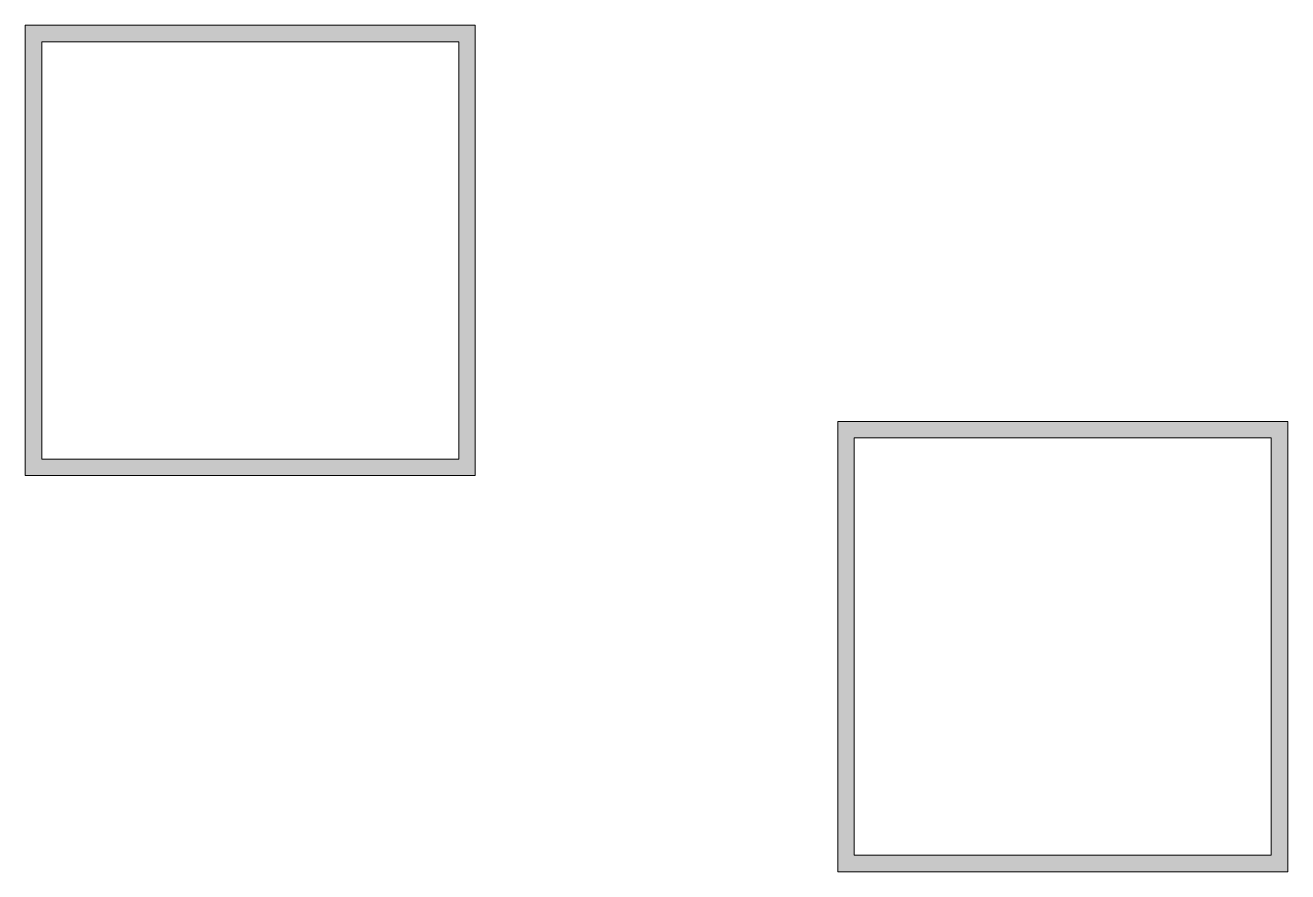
# Model space of a CAD drawing. Extents: x -175 to 692, y -400 to 112.
# Drawn here: x -175.2 to 283.7, y -195.1 to 112.4 of the extents above; entities that cross this region are included whole.
import ezdxf

# ---------------------------------------------------------------- set-up
doc = ezdxf.new("R2010")
doc.units = 0
doc.header["$MEASUREMENT"] = 0
doc.layers.add('Layer 1', color=7, linetype='Continuous', lineweight=0)

msp = doc.modelspace()

# ---------------------------------------------------------------- hatches: boundary and pattern name
at = {"layer": 'Layer 1', "true_color": 0xf80424, "transparency": 33554687}
h = msp.add_hatch(color=240, dxfattribs=at)
h.dxf.hatch_style = 2
edge = h.paths.add_edge_path()
edge.add_spline(control_points=[(-11.59, 112.41), (-11.59, 112.41), (-175.18, 112.41), (-175.18, 112.41), (-175.18, 112.41), (-175.18, -51.18), (-175.18, -51.18), (-175.18, -51.18), (-11.59, -51.18), (-11.59, -51.18), (-11.59, -51.18), (-11.59, 112.41), (-11.59, 112.41), (-11.59, 112.41), (-11.59, 112.41), (-11.59, 112.41)], knot_values=[0, 0, 0, 0, 1, 1, 1, 2, 2, 2, 3, 3, 3, 4, 4, 4, 5, 5, 5, 5], degree=3, periodic=0)
edge = h.paths.add_edge_path()
edge.add_spline(control_points=[(-17.59, 106.41), (-17.59, 106.41), (-17.59, -45.18), (-17.59, -45.18), (-17.59, -45.18), (-169.18, -45.18), (-169.18, -45.18), (-169.18, -45.18), (-169.18, 106.41), (-169.18, 106.41), (-169.18, 106.41), (-17.59, 106.41), (-17.59, 106.41)], knot_values=[0, 0, 0, 0, 1, 1, 1, 2, 2, 2, 3, 3, 3, 4, 4, 4, 4], degree=3, periodic=0)
edge.add_line((-17.59, 106.41), (-17.59, 106.41))
h = msp.add_hatch(color=240, dxfattribs=at)
h.dxf.hatch_style = 2
edge = h.paths.add_edge_path()
edge.add_spline(control_points=[(277.71, -189.12), (277.71, -189.12), (126.12, -189.12), (126.12, -189.12), (126.12, -189.12), (126.12, -37.53), (126.12, -37.53), (126.12, -37.53), (277.71, -37.53), (277.71, -37.53), (277.71, -37.53), (277.71, -189.12), (277.71, -189.12)], knot_values=[0, 0, 0, 0, 1, 1, 1, 2, 2, 2, 3, 3, 3, 4, 4, 4, 4], degree=3, periodic=0)
edge = h.paths.add_edge_path()
edge.add_spline(control_points=[(283.71, -31.53), (283.71, -31.53), (120.12, -31.53), (120.12, -31.53), (120.12, -31.53), (120.12, -195.12), (120.12, -195.12), (120.12, -195.12), (283.71, -195.12), (283.71, -195.12), (283.71, -195.12), (283.71, -31.53), (283.71, -31.53)], knot_values=[0, 0, 0, 0, 1, 1, 1, 2, 2, 2, 3, 3, 3, 4, 4, 4, 4], degree=3, periodic=0)

# ---------------------------------------------------------------- linework, layer by layer
at = {"layer": 'Layer 1'}
for points, knots in [([(-11.59, 112.41), (-11.59, 112.41), (-175.18, 112.41), (-175.18, 112.41), (-175.18, 112.41), (-175.18, -51.18), (-175.18, -51.18), (-175.18, -51.18), (-11.59, -51.18), (-11.59, -51.18), (-11.59, -51.18), (-11.59, 112.41), (-11.59, 112.41), (-11.59, 112.41), (-11.59, 112.41), (-11.59, 112.41)], [0, 0, 0, 0, 1, 1, 1, 2, 2, 2, 3, 3, 3, 4, 4, 4, 5, 5, 5, 5]), ([(-17.59, 106.41), (-17.59, 106.41), (-17.59, -45.18), (-17.59, -45.18), (-17.59, -45.18), (-169.18, -45.18), (-169.18, -45.18), (-169.18, -45.18), (-169.18, 106.41), (-169.18, 106.41), (-169.18, 106.41), (-17.59, 106.41), (-17.59, 106.41)], [0, 0, 0, 0, 1, 1, 1, 2, 2, 2, 3, 3, 3, 4, 4, 4, 4]), ([(283.71, -31.53), (283.71, -31.53), (120.12, -31.53), (120.12, -31.53), (120.12, -31.53), (120.12, -195.12), (120.12, -195.12), (120.12, -195.12), (283.71, -195.12), (283.71, -195.12), (283.71, -195.12), (283.71, -31.53), (283.71, -31.53)], [0, 0, 0, 0, 1, 1, 1, 2, 2, 2, 3, 3, 3, 4, 4, 4, 4]), ([(277.71, -189.12), (277.71, -189.12), (126.12, -189.12), (126.12, -189.12), (126.12, -189.12), (126.12, -37.53), (126.12, -37.53), (126.12, -37.53), (277.71, -37.53), (277.71, -37.53), (277.71, -37.53), (277.71, -189.12), (277.71, -189.12)], [0, 0, 0, 0, 1, 1, 1, 2, 2, 2, 3, 3, 3, 4, 4, 4, 4])]:
    msp.add_open_spline(points, degree=3, knots=knots, dxfattribs=at)

doc.saveas('drawing.dxf')
